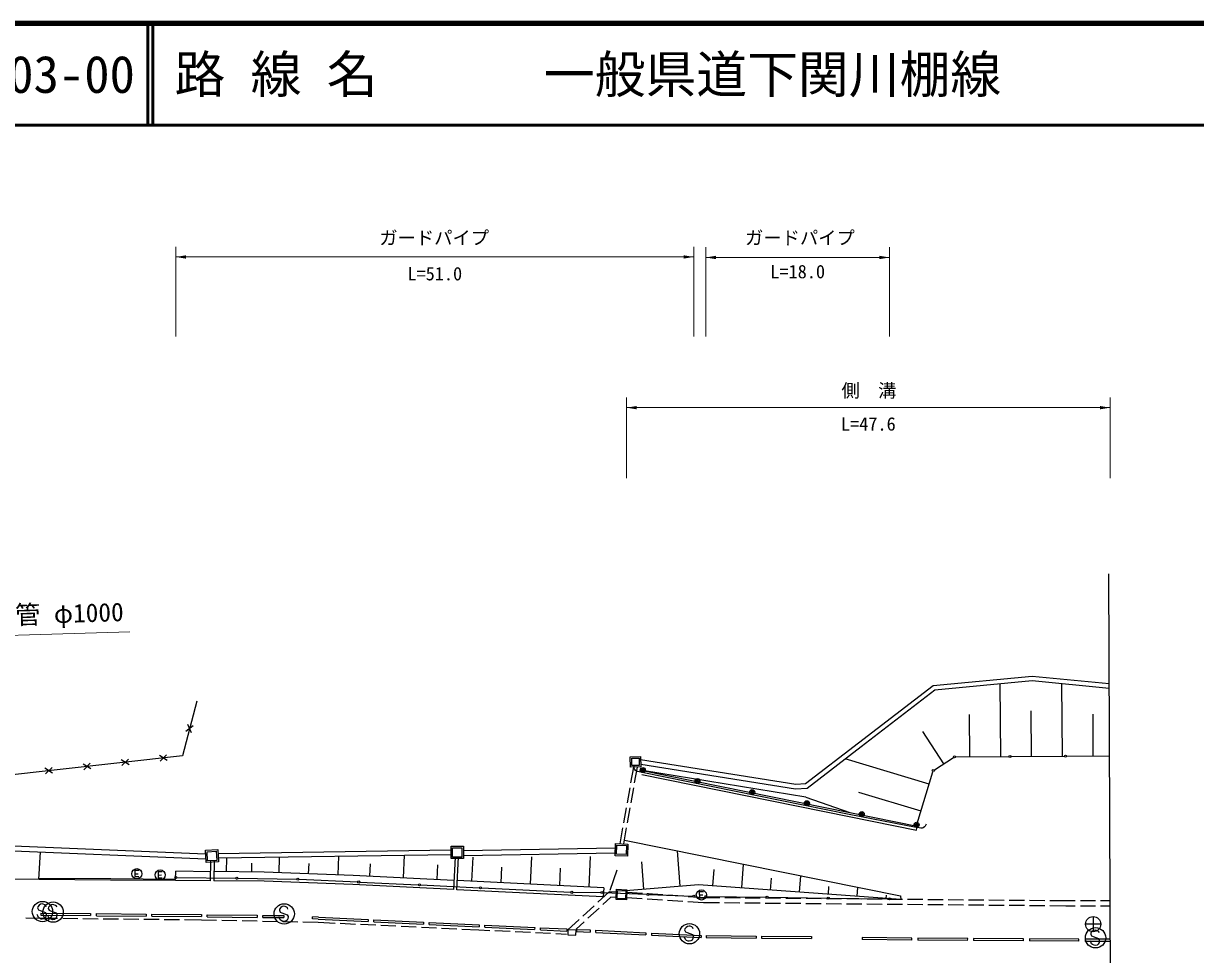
# Model space of a CAD drawing. Units: millimetres, scale not verified. Extents: x 40000 to 680000, y 20000 to 380000.
# Drawn here: x 165514 to 280866, y 288401 to 380000 of the extents above; entities that cross this region are included whole.
import ezdxf
from ezdxf.enums import TextEntityAlignment as Align

# ---------------------------------------------------------------- set-up
doc = ezdxf.new("R2010")
doc.units = ezdxf.units.MM
doc.header["$LTSCALE"] = 1000
for name, color, linetype, lineweight in [('M-BGD', 7, 'Continuous', 25), ('M-BMK-OTRS', 5, 'Continuous', 25), ('M-STR-HTXT', 7, 'Continuous', 13), ('M-STR-STRC', 7, 'Continuous', 25), ('M-TTL', 2, 'Continuous', 140), ('M-TTL-LINE', 7, 'Continuous', 50)]:
    doc.layers.add(name, color=color, linetype=linetype, lineweight=lineweight)
doc.layers.add('M-TTL-TXT', color=7, linetype='Continuous')
doc.styles.add('ＭＳ ゴシック', font='')
doc.styles.get('ＭＳ ゴシック').set_extended_font_data('MS Gothic')

# ---------------------------------------------------------------- blocks, each defined once
blk = doc.blocks.new('filled_arrow')
at = {"color": 0, "linetype": 'Continuous', "lineweight": -2}
blk.add_solid([(7.5, 1.25), (0, 0), (7.5, -1.25)], dxfattribs=at)

msp = doc.modelspace()

# ---------------------------------------------------------------- linework, layer by layer
at = {"layer": 'M-BGD'}
for p, q in [((255049, 314879), (264783, 315801)), ((255221, 314444), (264783, 315349)), ((261689, 307883), (261649, 315052)), ((264783, 315801), (272368, 315072)), ((264783, 315349), (272370, 314620)), ((267763, 307917), (267722, 315067)), ((247696, 309239), (255049, 314879)), ((247970, 308882), (255221, 314444)), ((182571, 313314), (181163, 307936)), ((258652, 307866), (258629, 312005)), ((264726, 307900), (264701, 312364)), ((270799, 307934), (270776, 312039)), ((182226, 310893), (181507, 310357)), ((182049, 310215), (181685, 311034)), ((256096, 307178), (254020, 310348)), ((242473, 305221), (247695, 309239)), ((178967, 307413), (179601, 308046)), ((242639, 304781), (247970, 308882)), ((181163, 307936), (154857, 305044)), ((172146, 306663), (171389, 307143)), ((171451, 306587), (172085, 307220)), ((175904, 307076), (175147, 307557)), ((175209, 307000), (175843, 307633)), ((179662, 307490), (178905, 307970)), ((225227, 307855), (226243, 307883)), ((225256, 306832), (225227, 307855)), ((226271, 306860), (225256, 306832)), ((225549, 306840), (225272, 305286)), ((225381, 307709), (226097, 307729)), ((225401, 306986), (225381, 307709)), ((226117, 307006), (225401, 306986)), ((225611, 306815), (225612, 306917)), ((225612, 306917), (225623, 306975)), ((225906, 306850), (225627, 305285)), ((226097, 307729), (226117, 307006)), ((226243, 307883), (226271, 306860)), ((226251, 307587), (241523, 305160)), ((226264, 307129), (241501, 304708)), ((254655, 305164), (246390, 307667)), ((255164, 306567), (257029, 307789)), ((257259, 307858), (262475, 307888)), ((262725, 307889), (267941, 307918)), ((268191, 307920), (272396, 307943)), ((168388, 306250), (167631, 306730)), ((167693, 306174), (168327, 306807)), ((225646, 306685), (225611, 306815)), ((225689, 306595), (225646, 306685)), ((225756, 306520), (225689, 306595)), ((225862, 306438), (225756, 306520)), ((225956, 306398), (225862, 306438)), ((226113, 306367), (225956, 306398)), ((226407, 306307), (226113, 306367)), ((226371, 306116), (246772, 301989)), ((246789, 302193), (226407, 306307)), ((242524, 303881), (226450, 306508)), ((226450, 306508), (246852, 302381)), ((253480, 301282), (255023, 306379)), ((225184, 304794), (224921, 303317)), ((225539, 304792), (225276, 303316)), ((241501, 304708), (242639, 304781)), ((241523, 305160), (242473, 305221)), ((242524, 303881), (246852, 302381)), ((253848, 302497), (247743, 304345)), ((224833, 302825), (224569, 301348)), ((225188, 302824), (224925, 301347)), ((246852, 302381), (253481, 301033)), ((246772, 301989), (253402, 300641)), ((253365, 300915), (246789, 302193)), ((254328, 301156), (254266, 301045)), ((254343, 301234), (254328, 301156)), ((224481, 300856), (224204, 299302)), ((224837, 300855), (224557, 299289)), ((253659, 300858), (253365, 300915)), ((253402, 300641), (253481, 301033)), ((253816, 300827), (253659, 300858)), ((253961, 300840), (253816, 300827)), ((254071, 300880), (253961, 300840)), ((254188, 300959), (254071, 300880)), ((254266, 301045), (254188, 300959)), ((155033, 298989), (183466, 297830)), ((183443, 298281), (155051, 299439)), ((207592, 297841), (207593, 299051)), ((207593, 299051), (208810, 299050)), ((207742, 297991), (207743, 298901)), ((207743, 298901), (208660, 298900)), ((208660, 298900), (208660, 297990)), ((208810, 299050), (208810, 297840)), ((208810, 298640), (223768, 298912)), ((223738, 298118), (223783, 299318)), ((223783, 299318), (225003, 299272)), ((223894, 298263), (223927, 299162)), ((223927, 299162), (224847, 299128)), ((224651, 299658), (251823, 294168)), ((224847, 299128), (224814, 298228)), ((225003, 299272), (224958, 298073)), ((167167, 298509), (166997, 295778)), ((183424, 298661), (184636, 298722)), ((183485, 297449), (183424, 298661)), ((183581, 298518), (184494, 298565)), ((183628, 297606), (183581, 298518)), ((184540, 297653), (183628, 297606)), ((183937, 295649), (183962, 297623)), ((184277, 297639), (184257, 295660)), ((184494, 298565), (184540, 297653)), ((184636, 298722), (184698, 297511)), ((184655, 298355), (207592, 298689)), ((184678, 297905), (207592, 298239)), ((185502, 296548), (185516, 297917)), ((190668, 296456), (190726, 297993)), ((196497, 296239), (196565, 298078)), ((202915, 295940), (203025, 298173)), ((208810, 297840), (207592, 297841)), ((208660, 297990), (207742, 297991)), ((207988, 297990), (207830, 294796)), ((208162, 294779), (208320, 297990)), ((208810, 298140), (223749, 298411)), ((209648, 295607), (209765, 297996)), ((215413, 295322), (215547, 298025)), ((221179, 295038), (221328, 298054)), ((224958, 298073), (223738, 298118)), ((224814, 298228), (223894, 298263)), ((230153, 295113), (229875, 298603)), ((176868, 296674), (176468, 296671)), ((176468, 296671), (176472, 296071)), ((179170, 296548), (178770, 296545)), ((178770, 296545), (178775, 295945)), ((180487, 295794), (180498, 296594)), ((183948, 296549), (180498, 296594)), ((184698, 297511), (183485, 297449)), ((189211, 296510), (184266, 296560)), ((187975, 296523), (187984, 297381)), ((197954, 296185), (189211, 296510)), ((193583, 296348), (193620, 297361)), ((199608, 296103), (199668, 297316)), ((206221, 295777), (206294, 297243)), ((212530, 295465), (212606, 296992)), ((218296, 295180), (218381, 296896)), ((223249, 294746), (223949, 296741)), ((226581, 294828), (226364, 297536)), ((233362, 295154), (233478, 296777)), ((236205, 294950), (236373, 297290)), ((167057, 295785), (157950, 295875)), ((167058, 295885), (167057, 295785)), ((174098, 295734), (167057, 295785)), ((174099, 295834), (167058, 295885)), ((180486, 295694), (174098, 295734)), ((180487, 295794), (174099, 295834)), ((176470, 296351), (176810, 296354)), ((176472, 296071), (176872, 296074)), ((178773, 296225), (179113, 296228)), ((178775, 295945), (179175, 295948)), ((183937, 295649), (180486, 295694)), ((180637, 295981), (186392, 295904)), ((189190, 295610), (184257, 295660)), ((186642, 295901), (192396, 295824)), ((197915, 295286), (189190, 295610)), ((192646, 295816), (198385, 295543)), ((207875, 295695), (197954, 296185)), ((198634, 295531), (204373, 295258)), ((222620, 294967), (208206, 295678)), ((239049, 294746), (239134, 295931)), ((241893, 294542), (242008, 296151)), ((207830, 294796), (197915, 295286)), ((204623, 295246), (210362, 294972)), ((222576, 294068), (208162, 294779)), ((210611, 294960), (219349, 294529)), ((219598, 294522), (222324, 294509)), ((223143, 294556), (222043, 293545)), ((222574, 294503), (226839, 294327)), ((222620, 294967), (222576, 294068)), ((223862, 294526), (223143, 294556)), ((223835, 293809), (223872, 294819)), ((223872, 294819), (224898, 294781)), ((223939, 293905), (223968, 294715)), ((223968, 294715), (224794, 294685)), ((224794, 294685), (224765, 293875)), ((231940, 295256), (224794, 294685)), ((224898, 294781), (224861, 293771)), ((224889, 294527), (226432, 294425)), ((226931, 294392), (228427, 294293)), ((227089, 294316), (231354, 294140)), ((228926, 294260), (230423, 294161)), ((251845, 293828), (231940, 295256)), ((232429, 294587), (232029, 294584)), ((232029, 294584), (232034, 293984)), ((232032, 294264), (232372, 294266)), ((244736, 294338), (244790, 295084)), ((247580, 294134), (247643, 295012)), ((250423, 293930), (250446, 294238)), ((251823, 294168), (251845, 293828)), ((221675, 293207), (220570, 292192)), ((223329, 294048), (222536, 293319)), ((223843, 294026), (223329, 294048)), ((224861, 293771), (223835, 293809)), ((224765, 293875), (223939, 293905)), ((224870, 294027), (226413, 293925)), ((226912, 293892), (228409, 293793)), ((228908, 293760), (230405, 293661)), ((230904, 293628), (232446, 293526)), ((230922, 294128), (232465, 294025)), ((232034, 293984), (232434, 293987)), ((232446, 293526), (234023, 293512)), ((232465, 294025), (234034, 294011)), ((232793, 294111), (238570, 294036)), ((234523, 293507), (236023, 293494)), ((234534, 294007), (236034, 293994)), ((236523, 293489), (238023, 293476)), ((236534, 293989), (238034, 293976)), ((238523, 293471), (240023, 293458)), ((238534, 293971), (240034, 293958)), ((238820, 294032), (244598, 293957)), ((240523, 293454), (242023, 293440)), ((240534, 293953), (242033, 293940)), ((242523, 293436), (244023, 293422)), ((242533, 293936), (244033, 293922)), ((244523, 293418), (246023, 293404)), ((244533, 293918), (246033, 293904)), ((244848, 293954), (250625, 293879)), ((246523, 293400), (248023, 293387)), ((246533, 293900), (248033, 293887)), ((248523, 293382), (250022, 293369)), ((248533, 293882), (250033, 293869)), ((250522, 293364), (252022, 293351)), ((250533, 293864), (252033, 293851)), ((252522, 293346), (254022, 293333)), ((252533, 293846), (254033, 293833)), ((254522, 293329), (256022, 293315)), ((254533, 293829), (256033, 293815)), ((256522, 293311), (258022, 293297)), ((256533, 293811), (258033, 293797)), ((258522, 293293), (260022, 293280)), ((258533, 293793), (260033, 293779)), ((260522, 293275), (262022, 293262)), ((260533, 293775), (262033, 293762)), ((262522, 293257), (264022, 293244)), ((262533, 293757), (264033, 293744)), ((264522, 293239), (266022, 293226)), ((264533, 293739), (266033, 293726)), ((266522, 293222), (268099, 293207)), ((266532, 293721), (268101, 293707)), ((268099, 293207), (269027, 293207)), ((268101, 293707), (269027, 293707)), ((269527, 293707), (271027, 293706)), ((269527, 293207), (271027, 293206)), ((271527, 293706), (272453, 293705)), ((271527, 293206), (272455, 293205)), ((165765, 291999), (167213, 291985)), ((167213, 291985), (168875, 291969)), ((167218, 292485), (167216, 292285)), ((167216, 292285), (172118, 292242)), ((167218, 292485), (172120, 292442)), ((169375, 291964), (170875, 291949)), ((171374, 291944), (172874, 291929)), ((172120, 292442), (172118, 292242)), ((172696, 292224), (172697, 292424)), ((172696, 292224), (177588, 292184)), ((172697, 292424), (177590, 292384)), ((173374, 291924), (174874, 291910)), ((175374, 291905), (176874, 291890)), ((177374, 291885), (178874, 291870)), ((177590, 292384), (177588, 292184)), ((178154, 292178), (178156, 292378)), ((178154, 292178), (183040, 292129)), ((178156, 292378), (183042, 292329)), ((179374, 291865), (180874, 291850)), ((181374, 291846), (183035, 291829)), ((183042, 292329), (183040, 292129)), ((183602, 292116), (183605, 292316)), ((183602, 292116), (188505, 292059)), ((183605, 292316), (188507, 292259)), ((188507, 292259), (188505, 292059)), ((189070, 292055), (189070, 292255)), ((189070, 292255), (191155, 292252)), ((189070, 292055), (191155, 292052)), ((191155, 292252), (191155, 292052)), ((193957, 291904), (193968, 292104)), ((194529, 291874), (193957, 291904)), ((194539, 292074), (193968, 292104)), ((194529, 291874), (199426, 291646)), ((194539, 292074), (199435, 291845)), ((199435, 291845), (199426, 291646)), ((220202, 291853), (219102, 290842)), ((222167, 292980), (221063, 291965)), ((270790, 292141), (270790, 290641)), ((183035, 291829), (184528, 291796)), ((185028, 291785), (186528, 291752)), ((187028, 291740), (188527, 291707)), ((189027, 291696), (190527, 291663)), ((191027, 291652), (192526, 291618)), ((193026, 291607), (194519, 291574)), ((194519, 291574), (196184, 291496)), ((196684, 291473), (198182, 291403)), ((198682, 291380), (200180, 291310)), ((199984, 291619), (199993, 291818)), ((199984, 291619), (204882, 291394)), ((199993, 291818), (204891, 291594)), ((200679, 291286), (202178, 291216)), ((202677, 291193), (204176, 291123)), ((204675, 291099), (206173, 291029)), ((204891, 291594), (204882, 291394)), ((205445, 291363), (205455, 291562)), ((205445, 291363), (210350, 291135)), ((205455, 291562), (210360, 291334)), ((206673, 291006), (208171, 290936)), ((208671, 290913), (210336, 290835)), ((210336, 290835), (211407, 290783)), ((210360, 291334), (210350, 291135)), ((210913, 291103), (210922, 291302)), ((210913, 291103), (215825, 290873)), ((210922, 291302), (215835, 291072)), ((211906, 290759), (213405, 290686)), ((215835, 291072), (215825, 290873)), ((216387, 290841), (216397, 291041)), ((216387, 290841), (218985, 290715)), ((216397, 291041), (218995, 290915)), ((218995, 290915), (218985, 290715)), ((219098, 290842), (219077, 290335)), ((219900, 290810), (219098, 290842)), ((219880, 290303), (219900, 290810)), ((220695, 291627), (219901, 290897)), ((219983, 290680), (219993, 290879)), ((219993, 290879), (221289, 290817)), ((221289, 290817), (221279, 290617)), ((221842, 290584), (221852, 290784)), ((221852, 290784), (226760, 290542)), ((271540, 291391), (270040, 291391)), ((213904, 290662), (215402, 290589)), ((215902, 290564), (217400, 290492)), ((217899, 290467), (218970, 290415)), ((219077, 290335), (219880, 290303)), ((219983, 290680), (221279, 290617)), ((221842, 290584), (226750, 290342)), ((226760, 290542), (226750, 290342)), ((227326, 290517), (227316, 290317)), ((227316, 290317), (232217, 290076)), ((227326, 290517), (232227, 290276)), ((232227, 290276), (232217, 290076)), ((232698, 290263), (232696, 290063)), ((232696, 290063), (237614, 290015)), ((232698, 290263), (237616, 290215)), ((237616, 290215), (237614, 290015)), ((238137, 290202), (238136, 290002)), ((238136, 290002), (243058, 289964)), ((238137, 290202), (243059, 290164)), ((243059, 290164), (243058, 289964)), ((248042, 290092), (248040, 289892)), ((252945, 289825), (248040, 289892)), ((252947, 290025), (248042, 290092)), ((252945, 289825), (252947, 290025)), ((253524, 290026), (253522, 289826)), ((258437, 289785), (253522, 289826)), ((258439, 289985), (253524, 290026)), ((258437, 289785), (258439, 289985)), ((259023, 289977), (259022, 289777)), ((263931, 289738), (259022, 289777)), ((263933, 289938), (259023, 289977)), ((263931, 289738), (263933, 289938)), ((264516, 289941), (264515, 289741)), ((269394, 289703), (264515, 289741)), ((269395, 289903), (264516, 289941)), ((269394, 289703), (269395, 289903)), ((269993, 289898), (269993, 289698)), ((272468, 289898), (269993, 289898)), ((272469, 289698), (269993, 289698))]:
    msp.add_line(p, q, dxfattribs=at)
for centre, radius in [((268066, 307919), 100), ((257134, 307858), 100), ((262600, 307888), 100), ((226456, 306552), 250), ((226456, 306552), 150), ((226456, 306552), 50), ((231846, 305464), 250), ((255059, 306498), 100), ((231846, 305464), 150), ((231846, 305464), 50), ((237236, 304377), 250), ((237236, 304377), 150), ((237236, 304377), 50), ((242625, 303289), 250), ((242625, 303289), 150), ((242625, 303289), 50), ((248015, 302210), 250), ((248015, 302210), 150), ((248015, 302210), 50), ((253412, 301161), 250), ((253412, 301161), 150), ((253444, 301163), 100), ((253412, 301161), 50), ((176670, 296353), 500), ((178973, 296227), 500), ((180512, 295983), 100), ((186517, 295903), 100), ((192521, 295822), 100), ((198510, 295537), 100), ((204498, 295252), 100), ((210487, 294966), 100), ((219473, 294523), 100), ((222449, 294508), 100), ((222449, 294508), 100), ((226964, 294322), 100), ((231479, 294135), 100), ((232232, 294265), 500), ((232668, 294112), 100), ((238695, 294034), 100), ((244723, 293956), 100), ((250750, 293877), 100), ((270790, 291391), 750)]:
    msp.add_circle(centre, radius, dxfattribs=at)
at = {"layer": 'M-BMK-OTRS'}
msp.add_line((272647, 244999), (272325, 325850), dxfattribs=at)
at = {"layer": 'M-STR-HTXT'}
for p, q in [((180512, 349204), (180512, 358029)), ((231479, 349204), (231479, 358029)), ((232668, 349204), (232668, 357976)), ((250750, 349204), (250750, 357976)), ((180512, 357029), (231479, 357029)), ((232668, 356976), (250750, 356976)), ((224870, 335264), (224870, 343202)), ((272455, 335264), (272455, 343202)), ((224870, 342202), (272455, 342202))]:
    msp.add_line(p, q, dxfattribs=at)
msp.add_lwpolyline([(141343, 299635), (154005, 319490), (175996, 320138)], dxfattribs=at)
at = {"layer": 'M-STR-STRC'}
for p, q in [((166928, 293111), (166912, 292997)), ((166912, 292997), (166998, 292815)), ((167056, 293250), (166928, 293111)), ((167187, 293343), (167056, 293250)), ((167353, 293376), (167187, 293343)), ((167469, 293360), (167353, 293376)), ((167613, 293288), (167469, 293360)), ((167723, 293213), (167613, 293288)), ((167757, 293102), (167723, 293213)), ((167972, 293057), (167957, 292943)), ((168101, 293196), (167972, 293057)), ((168232, 293289), (168101, 293196)), ((168398, 293322), (168232, 293289)), ((168514, 293306), (168398, 293322)), ((168658, 293234), (168514, 293306)), ((168768, 293160), (168658, 293234)), ((168802, 293048), (168768, 293160)), ((190847, 293020), (190718, 292881)), ((190978, 293113), (190847, 293020)), ((191144, 293146), (190978, 293113)), ((191260, 293130), (191144, 293146)), ((191404, 293058), (191260, 293130)), ((191514, 292983), (191404, 293058)), ((166915, 292222), (166876, 292332)), ((166999, 292045), (166915, 292222)), ((166998, 292815), (167149, 292742)), ((167103, 291971), (166999, 292045)), ((167249, 291897), (167103, 291971)), ((167149, 292742), (167681, 292554)), ((167369, 291880), (167249, 291897)), ((167537, 291909), (167369, 291880)), ((167661, 292005), (167537, 291909)), ((167732, 292154), (167661, 292005)), ((167681, 292554), (167762, 292381)), ((167762, 292381), (167732, 292154)), ((167960, 292169), (167921, 292278)), ((167957, 292943), (168042, 292761)), ((168044, 291991), (167960, 292169)), ((168042, 292761), (168193, 292688)), ((168147, 291918), (168044, 291991)), ((168294, 291843), (168147, 291918)), ((168193, 292688), (168726, 292500)), ((168414, 291826), (168294, 291843)), ((168581, 291855), (168414, 291826)), ((168706, 291951), (168581, 291855)), ((168777, 292100), (168706, 291951)), ((168726, 292500), (168806, 292328)), ((168806, 292328), (168777, 292100)), ((190706, 291992), (190667, 292102)), ((190718, 292881), (190702, 292767)), ((190702, 292767), (190788, 292585)), ((190790, 291815), (190706, 291992)), ((190788, 292585), (190939, 292512)), ((190939, 292512), (191472, 292324)), ((191523, 291924), (191452, 291775)), ((191472, 292324), (191552, 292151)), ((191548, 292872), (191514, 292983)), ((191552, 292151), (191523, 291924)), ((190893, 291741), (190790, 291815)), ((191040, 291666), (190893, 291741)), ((191160, 291650), (191040, 291666)), ((191327, 291679), (191160, 291650)), ((191452, 291775), (191327, 291679)), ((230600, 290937), (230585, 290824)), ((230585, 290824), (230670, 290641)), ((230729, 291076), (230600, 290937)), ((230860, 291169), (230729, 291076)), ((231026, 291203), (230860, 291169)), ((231142, 291187), (231026, 291203)), ((231286, 291114), (231142, 291187)), ((231396, 291040), (231286, 291114)), ((231430, 290928), (231396, 291040)), ((270821, 290763), (270690, 290670)), ((270987, 290797), (270821, 290763)), ((271103, 290781), (270987, 290797)), ((271247, 290709), (271103, 290781)), ((271357, 290634), (271247, 290709)), ((230588, 290049), (230549, 290159)), ((230672, 289871), (230588, 290049)), ((230670, 290641), (230821, 290568)), ((230775, 289798), (230672, 289871)), ((230922, 289723), (230775, 289798)), ((230821, 290568), (231354, 290380)), ((231042, 289706), (230922, 289723)), ((231209, 289735), (231042, 289706)), ((231334, 289831), (231209, 289735)), ((231405, 289980), (231334, 289831)), ((231354, 290380), (231434, 290208)), ((231434, 290208), (231405, 289980)), ((270549, 289643), (270510, 289753)), ((270562, 290532), (270546, 290418)), ((270546, 290418), (270632, 290236)), ((270633, 289466), (270549, 289643)), ((270690, 290670), (270562, 290532)), ((270632, 290236), (270783, 290162)), ((270783, 290162), (271315, 289975)), ((271366, 289575), (271295, 289426)), ((271315, 289975), (271396, 289802)), ((271392, 290523), (271357, 290634)), ((271396, 289802), (271366, 289575)), ((270737, 289392), (270633, 289466)), ((270883, 289317), (270737, 289392)), ((271003, 289300), (270883, 289317)), ((271171, 289329), (271003, 289300)), ((271295, 289426), (271171, 289329))]:
    msp.add_line(p, q, dxfattribs=at)
for centre in [(167386, 292625), (168430, 292571), (191176, 292395), (231058, 290451), (271020, 290046)]:
    msp.add_circle(centre, 1000, dxfattribs=at)
at = {"layer": 'M-TTL'}
msp.add_line((680000, 380000), (40000, 380000), dxfattribs=at)
at = {"layer": 'M-TTL-LINE'}
for p, q in [((177750, 380000), (177750, 370000)), ((178250, 380000), (178250, 370000)), ((40000, 370000), (680000, 370000))]:
    msp.add_line(p, q, dxfattribs=at)

# ---------------------------------------------------------------- block references
at = {"layer": 'M-STR-HTXT', "xscale": 133, "yscale": 133}
for p in [(180512, 357029), (232668, 356976), (224870, 342202)]:
    msp.add_blockref('filled_arrow', p, dxfattribs=at)
at = {"layer": 'M-STR-HTXT', "xscale": 133, "yscale": 133, "rotation": 180}
for p in [(231479, 357029), (250750, 356976), (272455, 342202)]:
    msp.add_blockref('filled_arrow', p, dxfattribs=at)

# ---------------------------------------------------------------- texts
at = {"layer": 'M-STR-HTXT', "style": 'ＭＳ ゴシック'}
for s, p in [('ガードパイプ', (200534, 358913)), ('ガードパイプ', (236529, 358913)), ('側\u3000溝', (246017, 343887))]:
    msp.add_text(s, height=1320, dxfattribs=at).set_placement(p, align=Align.MIDDLE_LEFT)
for s, p in [('L=51.0', (205996, 354329)), ('L=18.0', (241709, 354533)), ('L=47.6', (248663, 339548))]:
    msp.add_text(s, height=1320, dxfattribs=at).set_placement(p, align=Align.BOTTOM_CENTER)
for s, p in [('ヒューム管', (160943, 321695)), ('φ1000', (171938, 322019))]:
    msp.add_text(s, height=1833, rotation=1.688, dxfattribs=at).set_placement(p, align=Align.MIDDLE_CENTER)
at = {"layer": 'M-TTL-TXT', "style": 'ＭＳ ゴシック'}
for s, p in [('路 線 名', (180380, 375000)), ('一般県道下関川棚線', (216734, 375000)), ('003-00', (161521, 375000))]:
    msp.add_text(s, height=3666, dxfattribs=at).set_placement(p, align=Align.MIDDLE_LEFT)

doc.saveas('drawing.dxf')
